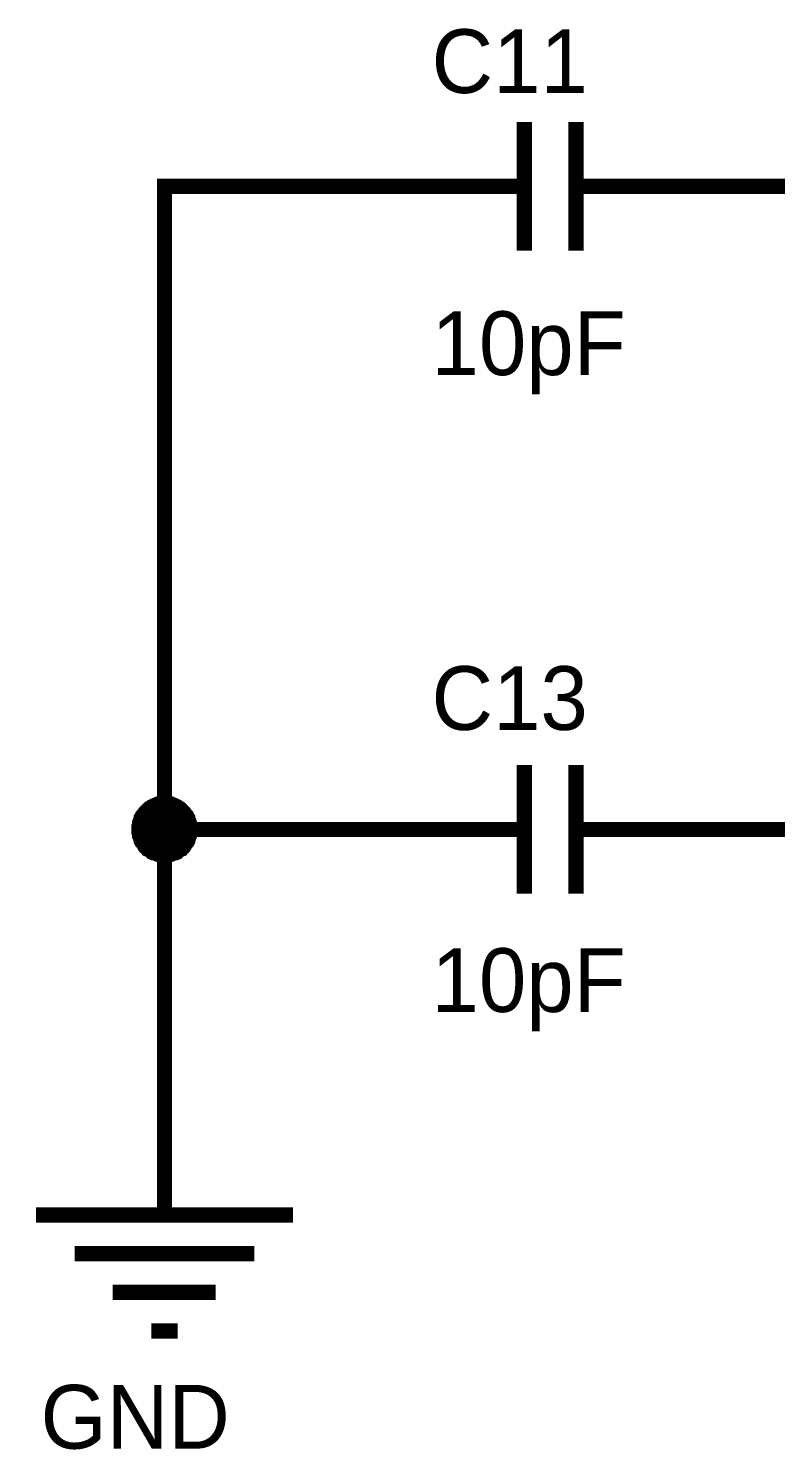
# Model space of a CAD drawing. Header units: millimetres. Extents: x 0 to 19, y 0 to 9.5.
# Drawn here: x 9.094 to 9.676, y 4.717 to 5.822 of the extents above; entities that cross this region are included whole.
import ezdxf

# ---------------------------------------------------------------- set-up
doc = ezdxf.new("R2010")
doc.units = ezdxf.units.MM
doc.header["$MEASUREMENT"] = 0
doc.layers.add('Sheet', color=255, linetype='Continuous')

msp = doc.modelspace()

# ---------------------------------------------------------------- linework, layer by layer
at = {"layer": 'Sheet'}
for points, const_width in [([(9.4801, 5.6497), (9.4801, 5.7496)], 0.0118), ([(9.5203, 5.6497), (9.5203, 5.7496)], 0.0118), ([(9.4001, 5.6996), (9.2003, 5.6996), (9.2003, 5.1996), (9.4001, 5.1996)], 0.0118), ([(9.4204, 5.6996), (9.4001, 5.6996)], 0.0118), ([(9.4204, 5.6996), (9.4801, 5.6996)], 0.0118), ([(9.58, 5.6996), (9.5203, 5.6996)], 0.0118), ([(9.58, 5.6996), (9.6004, 5.6996)], 0.0118), ([(9.6004, 5.6996), (9.9001, 5.6996), (10.4001, 5.6996)], 0.0118), ([(9.4801, 5.1497), (9.4801, 5.2496)], 0.0118), ([(9.5203, 5.1497), (9.5203, 5.2496)], 0.0118), ([(9.1804, 5.1996), (9.1804, 5.2005), (9.1804, 5.2018), (9.1808, 5.2027), (9.1808, 5.2036), (9.1808, 5.2045), (9.1812, 5.2058), (9.1817, 5.2067), (9.1821, 5.2076), (9.1821, 5.2085), (9.1826, 5.2093), (9.183, 5.2102), (9.1839, 5.2111), (9.1843, 5.2116), (9.1848, 5.2124), (9.1857, 5.2133), (9.1861, 5.2138), (9.187, 5.2147), (9.1874, 5.2151), (9.1883, 5.216), (9.1892, 5.2164), (9.1901, 5.2169), (9.1905, 5.2173), (9.1914, 5.2177), (9.1923, 5.2182), (9.1932, 5.2186), (9.1945, 5.2191), (9.1954, 5.2195), (9.1963, 5.2195), (9.1972, 5.2195), (9.198, 5.22), (9.1994, 5.22), (9.2003, 5.22)], 0.0118), ([(9.1804, 5.1996), (9.1804, 5.2005), (9.1804, 5.2018), (9.1808, 5.2027), (9.1808, 5.2036), (9.1808, 5.2045), (9.1812, 5.2058), (9.1817, 5.2067), (9.1821, 5.2076), (9.1821, 5.2085), (9.1826, 5.2093), (9.183, 5.2102), (9.1839, 5.2111), (9.1843, 5.2116), (9.1848, 5.2124), (9.1857, 5.2133), (9.1861, 5.2138), (9.187, 5.2147), (9.1874, 5.2151), (9.1883, 5.216), (9.1892, 5.2164), (9.1901, 5.2169), (9.1905, 5.2173), (9.1914, 5.2177), (9.1923, 5.2182), (9.1932, 5.2186), (9.1945, 5.2191), (9.1954, 5.2195), (9.1963, 5.2195), (9.1972, 5.2195), (9.198, 5.22), (9.1994, 5.22), (9.2003, 5.22)], 0.0118), ([(9.1804, 5.1996), (9.1804, 5.2005), (9.1804, 5.2018), (9.1808, 5.2027), (9.1808, 5.2036), (9.1808, 5.2045), (9.1812, 5.2058), (9.1817, 5.2067), (9.1821, 5.2076), (9.1821, 5.2085), (9.1826, 5.2093), (9.183, 5.2102), (9.1839, 5.2111), (9.1843, 5.2116), (9.1848, 5.2124), (9.1857, 5.2133), (9.1861, 5.2138), (9.187, 5.2147), (9.1874, 5.2151), (9.1883, 5.216), (9.1892, 5.2164), (9.1901, 5.2169), (9.1905, 5.2173), (9.1914, 5.2177), (9.1923, 5.2182), (9.1932, 5.2186), (9.1945, 5.2191), (9.1954, 5.2195), (9.1963, 5.2195), (9.1972, 5.2195), (9.198, 5.22), (9.1994, 5.22), (9.2003, 5.22)], 0.0118), ([(9.1804, 5.1996), (9.1804, 5.2005), (9.1804, 5.2018), (9.1808, 5.2027), (9.1808, 5.2036), (9.1808, 5.2045), (9.1812, 5.2058), (9.1817, 5.2067), (9.1821, 5.2076), (9.1821, 5.2085), (9.1826, 5.2093), (9.183, 5.2102), (9.1839, 5.2111), (9.1843, 5.2116), (9.1848, 5.2124), (9.1857, 5.2133), (9.1861, 5.2138), (9.187, 5.2147), (9.1874, 5.2151), (9.1883, 5.216), (9.1892, 5.2164), (9.1901, 5.2169), (9.1905, 5.2173), (9.1914, 5.2177), (9.1923, 5.2182), (9.1932, 5.2186), (9.1945, 5.2191), (9.1954, 5.2195), (9.1963, 5.2195), (9.1972, 5.2195), (9.198, 5.22), (9.1994, 5.22), (9.2003, 5.22)], 0.0118), ([(9.1804, 5.1996), (9.1804, 5.2005), (9.1804, 5.2018), (9.1808, 5.2027), (9.1808, 5.2036), (9.1808, 5.2045), (9.1812, 5.2058), (9.1817, 5.2067), (9.1821, 5.2076), (9.1821, 5.2085), (9.1826, 5.2093), (9.183, 5.2102), (9.1839, 5.2111), (9.1843, 5.2116), (9.1848, 5.2124), (9.1857, 5.2133), (9.1861, 5.2138), (9.187, 5.2147), (9.1874, 5.2151), (9.1883, 5.216), (9.1892, 5.2164), (9.1901, 5.2169), (9.1905, 5.2173), (9.1914, 5.2177), (9.1923, 5.2182), (9.1932, 5.2186), (9.1945, 5.2191), (9.1954, 5.2195), (9.1963, 5.2195), (9.1972, 5.2195), (9.198, 5.22), (9.1994, 5.22), (9.2003, 5.22)], 0.0039), ([(9.1804, 5.1996), (9.1804, 5.2005), (9.1804, 5.2018), (9.1808, 5.2027), (9.1808, 5.2036), (9.1808, 5.2045), (9.1812, 5.2058), (9.1817, 5.2067), (9.1821, 5.2076), (9.1821, 5.2085), (9.1826, 5.2093), (9.183, 5.2102), (9.1839, 5.2111), (9.1843, 5.2116), (9.1848, 5.2124), (9.1857, 5.2133), (9.1861, 5.2138), (9.187, 5.2147), (9.1874, 5.2151), (9.1883, 5.216), (9.1892, 5.2164), (9.1901, 5.2169), (9.1905, 5.2173), (9.1914, 5.2177), (9.1923, 5.2182), (9.1932, 5.2186), (9.1945, 5.2191), (9.1954, 5.2195), (9.1963, 5.2195), (9.1972, 5.2195), (9.198, 5.22), (9.1994, 5.22), (9.2003, 5.22)], 0.0039), ([(9.1804, 5.1996), (9.1804, 5.2005), (9.1804, 5.2018), (9.1808, 5.2027), (9.1808, 5.2036), (9.1808, 5.2045), (9.1812, 5.2058), (9.1817, 5.2067), (9.1821, 5.2076), (9.1821, 5.2085), (9.1826, 5.2093), (9.183, 5.2102), (9.1839, 5.2111), (9.1843, 5.2116), (9.1848, 5.2124), (9.1857, 5.2133), (9.1861, 5.2138), (9.187, 5.2147), (9.1874, 5.2151), (9.1883, 5.216), (9.1892, 5.2164), (9.1901, 5.2169), (9.1905, 5.2173), (9.1914, 5.2177), (9.1923, 5.2182), (9.1932, 5.2186), (9.1945, 5.2191), (9.1954, 5.2195), (9.1963, 5.2195), (9.1972, 5.2195), (9.198, 5.22), (9.1994, 5.22), (9.2003, 5.22)], 0.0039), ([(9.1804, 5.1996), (9.1804, 5.2005), (9.1804, 5.2018), (9.1808, 5.2027), (9.1808, 5.2036), (9.1808, 5.2045), (9.1812, 5.2058), (9.1817, 5.2067), (9.1821, 5.2076), (9.1821, 5.2085), (9.1826, 5.2093), (9.183, 5.2102), (9.1839, 5.2111), (9.1843, 5.2116), (9.1848, 5.2124), (9.1857, 5.2133), (9.1861, 5.2138), (9.187, 5.2147), (9.1874, 5.2151), (9.1883, 5.216), (9.1892, 5.2164), (9.1901, 5.2169), (9.1905, 5.2173), (9.1914, 5.2177), (9.1923, 5.2182), (9.1932, 5.2186), (9.1945, 5.2191), (9.1954, 5.2195), (9.1963, 5.2195), (9.1972, 5.2195), (9.198, 5.22), (9.1994, 5.22), (9.2003, 5.22)], 0.0039), ([(9.2003, 5.22), (9.2003, 5.22)], 0.0118), ([(9.2003, 5.22), (9.2011, 5.22), (9.2025, 5.22), (9.2033, 5.2195), (9.2042, 5.2195), (9.2051, 5.2195), (9.206, 5.2191), (9.2073, 5.2186), (9.2082, 5.2182), (9.2091, 5.2177), (9.21, 5.2173), (9.2104, 5.2169), (9.2113, 5.2164), (9.2122, 5.216), (9.2131, 5.2151), (9.2135, 5.2147), (9.2144, 5.2138), (9.2148, 5.2133), (9.2157, 5.2124), (9.2162, 5.2116), (9.2166, 5.2111), (9.2175, 5.2102), (9.2179, 5.2093), (9.2184, 5.2085), (9.2184, 5.2076), (9.2188, 5.2067), (9.2193, 5.2058), (9.2197, 5.2045), (9.2197, 5.2036), (9.2197, 5.2027), (9.2201, 5.2018), (9.2201, 5.2005), (9.2201, 5.1996)], 0.0118), ([(9.2003, 5.22), (9.2003, 5.22)], 0.0118), ([(9.2003, 5.22), (9.2011, 5.22), (9.2025, 5.22), (9.2033, 5.2195), (9.2042, 5.2195), (9.2051, 5.2195), (9.206, 5.2191), (9.2073, 5.2186), (9.2082, 5.2182), (9.2091, 5.2177), (9.21, 5.2173), (9.2104, 5.2169), (9.2113, 5.2164), (9.2122, 5.216), (9.2131, 5.2151), (9.2135, 5.2147), (9.2144, 5.2138), (9.2148, 5.2133), (9.2157, 5.2124), (9.2162, 5.2116), (9.2166, 5.2111), (9.2175, 5.2102), (9.2179, 5.2093), (9.2184, 5.2085), (9.2184, 5.2076), (9.2188, 5.2067), (9.2193, 5.2058), (9.2197, 5.2045), (9.2197, 5.2036), (9.2197, 5.2027), (9.2201, 5.2018), (9.2201, 5.2005), (9.2201, 5.1996)], 0.0118), ([(9.2003, 5.22), (9.2003, 5.22)], 0.0118), ([(9.2003, 5.22), (9.2011, 5.22), (9.2025, 5.22), (9.2033, 5.2195), (9.2042, 5.2195), (9.2051, 5.2195), (9.206, 5.2191), (9.2073, 5.2186), (9.2082, 5.2182), (9.2091, 5.2177), (9.21, 5.2173), (9.2104, 5.2169), (9.2113, 5.2164), (9.2122, 5.216), (9.2131, 5.2151), (9.2135, 5.2147), (9.2144, 5.2138), (9.2148, 5.2133), (9.2157, 5.2124), (9.2162, 5.2116), (9.2166, 5.2111), (9.2175, 5.2102), (9.2179, 5.2093), (9.2184, 5.2085), (9.2184, 5.2076), (9.2188, 5.2067), (9.2193, 5.2058), (9.2197, 5.2045), (9.2197, 5.2036), (9.2197, 5.2027), (9.2201, 5.2018), (9.2201, 5.2005), (9.2201, 5.1996)], 0.0118), ([(9.2003, 5.22), (9.2003, 5.22)], 0.0118), ([(9.2003, 5.22), (9.2011, 5.22), (9.2025, 5.22), (9.2033, 5.2195), (9.2042, 5.2195), (9.2051, 5.2195), (9.206, 5.2191), (9.2073, 5.2186), (9.2082, 5.2182), (9.2091, 5.2177), (9.21, 5.2173), (9.2104, 5.2169), (9.2113, 5.2164), (9.2122, 5.216), (9.2131, 5.2151), (9.2135, 5.2147), (9.2144, 5.2138), (9.2148, 5.2133), (9.2157, 5.2124), (9.2162, 5.2116), (9.2166, 5.2111), (9.2175, 5.2102), (9.2179, 5.2093), (9.2184, 5.2085), (9.2184, 5.2076), (9.2188, 5.2067), (9.2193, 5.2058), (9.2197, 5.2045), (9.2197, 5.2036), (9.2197, 5.2027), (9.2201, 5.2018), (9.2201, 5.2005), (9.2201, 5.1996)], 0.0118), ([(9.2003, 5.22), (9.2003, 5.22)], 0.0039), ([(9.2003, 5.22), (9.2011, 5.22), (9.2025, 5.22), (9.2033, 5.2195), (9.2042, 5.2195), (9.2051, 5.2195), (9.206, 5.2191), (9.2073, 5.2186), (9.2082, 5.2182), (9.2091, 5.2177), (9.21, 5.2173), (9.2104, 5.2169), (9.2113, 5.2164), (9.2122, 5.216), (9.2131, 5.2151), (9.2135, 5.2147), (9.2144, 5.2138), (9.2148, 5.2133), (9.2157, 5.2124), (9.2162, 5.2116), (9.2166, 5.2111), (9.2175, 5.2102), (9.2179, 5.2093), (9.2184, 5.2085), (9.2184, 5.2076), (9.2188, 5.2067), (9.2193, 5.2058), (9.2197, 5.2045), (9.2197, 5.2036), (9.2197, 5.2027), (9.2201, 5.2018), (9.2201, 5.2005), (9.2201, 5.1996)], 0.0039), ([(9.2003, 5.22), (9.2003, 5.22)], 0.0039), ([(9.2003, 5.22), (9.2011, 5.22), (9.2025, 5.22), (9.2033, 5.2195), (9.2042, 5.2195), (9.2051, 5.2195), (9.206, 5.2191), (9.2073, 5.2186), (9.2082, 5.2182), (9.2091, 5.2177), (9.21, 5.2173), (9.2104, 5.2169), (9.2113, 5.2164), (9.2122, 5.216), (9.2131, 5.2151), (9.2135, 5.2147), (9.2144, 5.2138), (9.2148, 5.2133), (9.2157, 5.2124), (9.2162, 5.2116), (9.2166, 5.2111), (9.2175, 5.2102), (9.2179, 5.2093), (9.2184, 5.2085), (9.2184, 5.2076), (9.2188, 5.2067), (9.2193, 5.2058), (9.2197, 5.2045), (9.2197, 5.2036), (9.2197, 5.2027), (9.2201, 5.2018), (9.2201, 5.2005), (9.2201, 5.1996)], 0.0039), ([(9.2003, 5.22), (9.2003, 5.22)], 0.0039), ([(9.2003, 5.22), (9.2011, 5.22), (9.2025, 5.22), (9.2033, 5.2195), (9.2042, 5.2195), (9.2051, 5.2195), (9.206, 5.2191), (9.2073, 5.2186), (9.2082, 5.2182), (9.2091, 5.2177), (9.21, 5.2173), (9.2104, 5.2169), (9.2113, 5.2164), (9.2122, 5.216), (9.2131, 5.2151), (9.2135, 5.2147), (9.2144, 5.2138), (9.2148, 5.2133), (9.2157, 5.2124), (9.2162, 5.2116), (9.2166, 5.2111), (9.2175, 5.2102), (9.2179, 5.2093), (9.2184, 5.2085), (9.2184, 5.2076), (9.2188, 5.2067), (9.2193, 5.2058), (9.2197, 5.2045), (9.2197, 5.2036), (9.2197, 5.2027), (9.2201, 5.2018), (9.2201, 5.2005), (9.2201, 5.1996)], 0.0039), ([(9.2003, 5.22), (9.2003, 5.22)], 0.0039), ([(9.2003, 5.22), (9.2011, 5.22), (9.2025, 5.22), (9.2033, 5.2195), (9.2042, 5.2195), (9.2051, 5.2195), (9.206, 5.2191), (9.2073, 5.2186), (9.2082, 5.2182), (9.2091, 5.2177), (9.21, 5.2173), (9.2104, 5.2169), (9.2113, 5.2164), (9.2122, 5.216), (9.2131, 5.2151), (9.2135, 5.2147), (9.2144, 5.2138), (9.2148, 5.2133), (9.2157, 5.2124), (9.2162, 5.2116), (9.2166, 5.2111), (9.2175, 5.2102), (9.2179, 5.2093), (9.2184, 5.2085), (9.2184, 5.2076), (9.2188, 5.2067), (9.2193, 5.2058), (9.2197, 5.2045), (9.2197, 5.2036), (9.2197, 5.2027), (9.2201, 5.2018), (9.2201, 5.2005), (9.2201, 5.1996)], 0.0039), ([(9.2003, 5.1797), (9.1994, 5.1797), (9.198, 5.1797), (9.1972, 5.1802), (9.1963, 5.1802), (9.1954, 5.1802), (9.1945, 5.1806), (9.1932, 5.1811), (9.1923, 5.1815), (9.1914, 5.1815), (9.1905, 5.1819), (9.1901, 5.1824), (9.1892, 5.1833), (9.1883, 5.1837), (9.1874, 5.1841), (9.187, 5.185), (9.1861, 5.1855), (9.1857, 5.1864), (9.1848, 5.1868), (9.1843, 5.1877), (9.1839, 5.1886), (9.183, 5.1895), (9.1826, 5.1899), (9.1821, 5.1908), (9.1821, 5.1917), (9.1817, 5.1925), (9.1812, 5.1939), (9.1808, 5.1948), (9.1808, 5.1956), (9.1808, 5.1965), (9.1804, 5.1974), (9.1804, 5.1987), (9.1804, 5.1996)], 0.0118), ([(9.1804, 5.1996), (9.1804, 5.1996)], 0.0118), ([(9.2003, 5.1797), (9.1994, 5.1797), (9.198, 5.1797), (9.1972, 5.1802), (9.1963, 5.1802), (9.1954, 5.1802), (9.1945, 5.1806), (9.1932, 5.1811), (9.1923, 5.1815), (9.1914, 5.1815), (9.1905, 5.1819), (9.1901, 5.1824), (9.1892, 5.1833), (9.1883, 5.1837), (9.1874, 5.1841), (9.187, 5.185), (9.1861, 5.1855), (9.1857, 5.1864), (9.1848, 5.1868), (9.1843, 5.1877), (9.1839, 5.1886), (9.183, 5.1895), (9.1826, 5.1899), (9.1821, 5.1908), (9.1821, 5.1917), (9.1817, 5.1925), (9.1812, 5.1939), (9.1808, 5.1948), (9.1808, 5.1956), (9.1808, 5.1965), (9.1804, 5.1974), (9.1804, 5.1987), (9.1804, 5.1996)], 0.0118), ([(9.1804, 5.1996), (9.1804, 5.1996)], 0.0118), ([(9.2003, 5.1797), (9.1994, 5.1797), (9.198, 5.1797), (9.1972, 5.1802), (9.1963, 5.1802), (9.1954, 5.1802), (9.1945, 5.1806), (9.1932, 5.1811), (9.1923, 5.1815), (9.1914, 5.1815), (9.1905, 5.1819), (9.1901, 5.1824), (9.1892, 5.1833), (9.1883, 5.1837), (9.1874, 5.1841), (9.187, 5.185), (9.1861, 5.1855), (9.1857, 5.1864), (9.1848, 5.1868), (9.1843, 5.1877), (9.1839, 5.1886), (9.183, 5.1895), (9.1826, 5.1899), (9.1821, 5.1908), (9.1821, 5.1917), (9.1817, 5.1925), (9.1812, 5.1939), (9.1808, 5.1948), (9.1808, 5.1956), (9.1808, 5.1965), (9.1804, 5.1974), (9.1804, 5.1987), (9.1804, 5.1996)], 0.0118), ([(9.1804, 5.1996), (9.1804, 5.1996)], 0.0118), ([(9.2003, 5.1797), (9.1994, 5.1797), (9.198, 5.1797), (9.1972, 5.1802), (9.1963, 5.1802), (9.1954, 5.1802), (9.1945, 5.1806), (9.1932, 5.1811), (9.1923, 5.1815), (9.1914, 5.1815), (9.1905, 5.1819), (9.1901, 5.1824), (9.1892, 5.1833), (9.1883, 5.1837), (9.1874, 5.1841), (9.187, 5.185), (9.1861, 5.1855), (9.1857, 5.1864), (9.1848, 5.1868), (9.1843, 5.1877), (9.1839, 5.1886), (9.183, 5.1895), (9.1826, 5.1899), (9.1821, 5.1908), (9.1821, 5.1917), (9.1817, 5.1925), (9.1812, 5.1939), (9.1808, 5.1948), (9.1808, 5.1956), (9.1808, 5.1965), (9.1804, 5.1974), (9.1804, 5.1987), (9.1804, 5.1996)], 0.0118), ([(9.1804, 5.1996), (9.1804, 5.1996)], 0.0118), ([(9.2201, 5.1996), (9.2201, 5.1987), (9.2201, 5.1974), (9.2197, 5.1965), (9.2197, 5.1956), (9.2197, 5.1948), (9.2193, 5.1939), (9.2188, 5.1925), (9.2184, 5.1917), (9.2184, 5.1908), (9.2179, 5.1899), (9.2175, 5.1895), (9.2166, 5.1886), (9.2162, 5.1877), (9.2157, 5.1868), (9.2148, 5.1864), (9.2144, 5.1855), (9.2135, 5.185), (9.2131, 5.1841), (9.2122, 5.1837), (9.2113, 5.1833), (9.2104, 5.1824), (9.21, 5.1819), (9.2091, 5.1815), (9.2082, 5.1815), (9.2073, 5.1811), (9.206, 5.1806), (9.2051, 5.1802), (9.2042, 5.1802), (9.2033, 5.1802), (9.2025, 5.1797), (9.2011, 5.1797), (9.2003, 5.1797)], 0.0118), ([(9.2003, 5.1996), (9.2003, 4.9998)], 0.0118), ([(9.2201, 5.1996), (9.2201, 5.1987), (9.2201, 5.1974), (9.2197, 5.1965), (9.2197, 5.1956), (9.2197, 5.1948), (9.2193, 5.1939), (9.2188, 5.1925), (9.2184, 5.1917), (9.2184, 5.1908), (9.2179, 5.1899), (9.2175, 5.1895), (9.2166, 5.1886), (9.2162, 5.1877), (9.2157, 5.1868), (9.2148, 5.1864), (9.2144, 5.1855), (9.2135, 5.185), (9.2131, 5.1841), (9.2122, 5.1837), (9.2113, 5.1833), (9.2104, 5.1824), (9.21, 5.1819), (9.2091, 5.1815), (9.2082, 5.1815), (9.2073, 5.1811), (9.206, 5.1806), (9.2051, 5.1802), (9.2042, 5.1802), (9.2033, 5.1802), (9.2025, 5.1797), (9.2011, 5.1797), (9.2003, 5.1797)], 0.0118), ([(9.2201, 5.1996), (9.2201, 5.1987), (9.2201, 5.1974), (9.2197, 5.1965), (9.2197, 5.1956), (9.2197, 5.1948), (9.2193, 5.1939), (9.2188, 5.1925), (9.2184, 5.1917), (9.2184, 5.1908), (9.2179, 5.1899), (9.2175, 5.1895), (9.2166, 5.1886), (9.2162, 5.1877), (9.2157, 5.1868), (9.2148, 5.1864), (9.2144, 5.1855), (9.2135, 5.185), (9.2131, 5.1841), (9.2122, 5.1837), (9.2113, 5.1833), (9.2104, 5.1824), (9.21, 5.1819), (9.2091, 5.1815), (9.2082, 5.1815), (9.2073, 5.1811), (9.206, 5.1806), (9.2051, 5.1802), (9.2042, 5.1802), (9.2033, 5.1802), (9.2025, 5.1797), (9.2011, 5.1797), (9.2003, 5.1797)], 0.0118), ([(9.2201, 5.1996), (9.2201, 5.1987), (9.2201, 5.1974), (9.2197, 5.1965), (9.2197, 5.1956), (9.2197, 5.1948), (9.2193, 5.1939), (9.2188, 5.1925), (9.2184, 5.1917), (9.2184, 5.1908), (9.2179, 5.1899), (9.2175, 5.1895), (9.2166, 5.1886), (9.2162, 5.1877), (9.2157, 5.1868), (9.2148, 5.1864), (9.2144, 5.1855), (9.2135, 5.185), (9.2131, 5.1841), (9.2122, 5.1837), (9.2113, 5.1833), (9.2104, 5.1824), (9.21, 5.1819), (9.2091, 5.1815), (9.2082, 5.1815), (9.2073, 5.1811), (9.206, 5.1806), (9.2051, 5.1802), (9.2042, 5.1802), (9.2033, 5.1802), (9.2025, 5.1797), (9.2011, 5.1797), (9.2003, 5.1797)], 0.0118), ([(9.2201, 5.1996), (9.2201, 5.1996), (9.2201, 5.1996), (9.2201, 5.1996), (9.2201, 5.1996), (9.2201, 5.1996), (9.2201, 5.1996), (9.2201, 5.1996), (9.2201, 5.1996), (9.2201, 5.1996), (9.2201, 5.1996), (9.2201, 5.1996), (9.2201, 5.1996), (9.2201, 5.1996), (9.2201, 5.1996), (9.2201, 5.1996), (9.2201, 5.1996), (9.2201, 5.1996), (9.2201, 5.1996), (9.2201, 5.1996), (9.2201, 5.1996), (9.2201, 5.1996), (9.2201, 5.1996), (9.2201, 5.1996), (9.2201, 5.1996), (9.2201, 5.1996), (9.2201, 5.1996), (9.2201, 5.1996), (9.2201, 5.1996), (9.2201, 5.1996), (9.2201, 5.1996), (9.2201, 5.1996), (9.2201, 5.1996)], 0.0118), ([(9.2201, 5.1996), (9.2201, 5.1996)], 0.0118), ([(9.2201, 5.1996), (9.2201, 5.1996), (9.2201, 5.1996), (9.2201, 5.1996), (9.2201, 5.1996), (9.2201, 5.1996), (9.2201, 5.1996), (9.2201, 5.1996), (9.2201, 5.1996), (9.2201, 5.1996), (9.2201, 5.1996), (9.2201, 5.1996), (9.2201, 5.1996), (9.2201, 5.1996), (9.2201, 5.1996), (9.2201, 5.1996), (9.2201, 5.1996), (9.2201, 5.1996), (9.2201, 5.1996), (9.2201, 5.1996), (9.2201, 5.1996), (9.2201, 5.1996), (9.2201, 5.1996), (9.2201, 5.1996), (9.2201, 5.1996), (9.2201, 5.1996), (9.2201, 5.1996), (9.2201, 5.1996), (9.2201, 5.1996), (9.2201, 5.1996), (9.2201, 5.1996), (9.2201, 5.1996), (9.2201, 5.1996)], 0.0118), ([(9.2201, 5.1996), (9.2201, 5.1996)], 0.0118), ([(9.2201, 5.1996), (9.2201, 5.1996), (9.2201, 5.1996), (9.2201, 5.1996), (9.2201, 5.1996), (9.2201, 5.1996), (9.2201, 5.1996), (9.2201, 5.1996), (9.2201, 5.1996), (9.2201, 5.1996), (9.2201, 5.1996), (9.2201, 5.1996), (9.2201, 5.1996), (9.2201, 5.1996), (9.2201, 5.1996), (9.2201, 5.1996), (9.2201, 5.1996), (9.2201, 5.1996), (9.2201, 5.1996), (9.2201, 5.1996), (9.2201, 5.1996), (9.2201, 5.1996), (9.2201, 5.1996), (9.2201, 5.1996), (9.2201, 5.1996), (9.2201, 5.1996), (9.2201, 5.1996), (9.2201, 5.1996), (9.2201, 5.1996), (9.2201, 5.1996), (9.2201, 5.1996), (9.2201, 5.1996), (9.2201, 5.1996)], 0.0118), ([(9.2201, 5.1996), (9.2201, 5.1996)], 0.0118), ([(9.2201, 5.1996), (9.2201, 5.1996), (9.2201, 5.1996), (9.2201, 5.1996), (9.2201, 5.1996), (9.2201, 5.1996), (9.2201, 5.1996), (9.2201, 5.1996), (9.2201, 5.1996), (9.2201, 5.1996), (9.2201, 5.1996), (9.2201, 5.1996), (9.2201, 5.1996), (9.2201, 5.1996), (9.2201, 5.1996), (9.2201, 5.1996), (9.2201, 5.1996), (9.2201, 5.1996), (9.2201, 5.1996), (9.2201, 5.1996), (9.2201, 5.1996), (9.2201, 5.1996), (9.2201, 5.1996), (9.2201, 5.1996), (9.2201, 5.1996), (9.2201, 5.1996), (9.2201, 5.1996), (9.2201, 5.1996), (9.2201, 5.1996), (9.2201, 5.1996), (9.2201, 5.1996), (9.2201, 5.1996), (9.2201, 5.1996)], 0.0118), ([(9.2201, 5.1996), (9.2201, 5.1996)], 0.0118), ([(9.4204, 5.1996), (9.4001, 5.1996)], 0.0118), ([(9.4204, 5.1996), (9.4801, 5.1996)], 0.0118), ([(9.58, 5.1996), (9.5203, 5.1996)], 0.0118), ([(9.58, 5.1996), (9.6004, 5.1996)], 0.0118), ([(9.9001, 5.1996), (9.6004, 5.1996)], 0.0118), ([(9.2003, 5.1797), (9.1994, 5.1797), (9.198, 5.1797), (9.1972, 5.1802), (9.1963, 5.1802), (9.1954, 5.1802), (9.1945, 5.1806), (9.1932, 5.1811), (9.1923, 5.1815), (9.1914, 5.1815), (9.1905, 5.1819), (9.1901, 5.1824), (9.1892, 5.1833), (9.1883, 5.1837), (9.1874, 5.1841), (9.187, 5.185), (9.1861, 5.1855), (9.1857, 5.1864), (9.1848, 5.1868), (9.1843, 5.1877), (9.1839, 5.1886), (9.183, 5.1895), (9.1826, 5.1899), (9.1821, 5.1908), (9.1821, 5.1917), (9.1817, 5.1925), (9.1812, 5.1939), (9.1808, 5.1948), (9.1808, 5.1956), (9.1808, 5.1965), (9.1804, 5.1974), (9.1804, 5.1987), (9.1804, 5.1996)], 0.0039), ([(9.1804, 5.1996), (9.1804, 5.1996)], 0.0039), ([(9.2003, 5.1797), (9.1994, 5.1797), (9.198, 5.1797), (9.1972, 5.1802), (9.1963, 5.1802), (9.1954, 5.1802), (9.1945, 5.1806), (9.1932, 5.1811), (9.1923, 5.1815), (9.1914, 5.1815), (9.1905, 5.1819), (9.1901, 5.1824), (9.1892, 5.1833), (9.1883, 5.1837), (9.1874, 5.1841), (9.187, 5.185), (9.1861, 5.1855), (9.1857, 5.1864), (9.1848, 5.1868), (9.1843, 5.1877), (9.1839, 5.1886), (9.183, 5.1895), (9.1826, 5.1899), (9.1821, 5.1908), (9.1821, 5.1917), (9.1817, 5.1925), (9.1812, 5.1939), (9.1808, 5.1948), (9.1808, 5.1956), (9.1808, 5.1965), (9.1804, 5.1974), (9.1804, 5.1987), (9.1804, 5.1996)], 0.0039), ([(9.1804, 5.1996), (9.1804, 5.1996)], 0.0039), ([(9.2003, 5.1797), (9.1994, 5.1797), (9.198, 5.1797), (9.1972, 5.1802), (9.1963, 5.1802), (9.1954, 5.1802), (9.1945, 5.1806), (9.1932, 5.1811), (9.1923, 5.1815), (9.1914, 5.1815), (9.1905, 5.1819), (9.1901, 5.1824), (9.1892, 5.1833), (9.1883, 5.1837), (9.1874, 5.1841), (9.187, 5.185), (9.1861, 5.1855), (9.1857, 5.1864), (9.1848, 5.1868), (9.1843, 5.1877), (9.1839, 5.1886), (9.183, 5.1895), (9.1826, 5.1899), (9.1821, 5.1908), (9.1821, 5.1917), (9.1817, 5.1925), (9.1812, 5.1939), (9.1808, 5.1948), (9.1808, 5.1956), (9.1808, 5.1965), (9.1804, 5.1974), (9.1804, 5.1987), (9.1804, 5.1996)], 0.0039), ([(9.1804, 5.1996), (9.1804, 5.1996)], 0.0039), ([(9.2003, 5.1797), (9.1994, 5.1797), (9.198, 5.1797), (9.1972, 5.1802), (9.1963, 5.1802), (9.1954, 5.1802), (9.1945, 5.1806), (9.1932, 5.1811), (9.1923, 5.1815), (9.1914, 5.1815), (9.1905, 5.1819), (9.1901, 5.1824), (9.1892, 5.1833), (9.1883, 5.1837), (9.1874, 5.1841), (9.187, 5.185), (9.1861, 5.1855), (9.1857, 5.1864), (9.1848, 5.1868), (9.1843, 5.1877), (9.1839, 5.1886), (9.183, 5.1895), (9.1826, 5.1899), (9.1821, 5.1908), (9.1821, 5.1917), (9.1817, 5.1925), (9.1812, 5.1939), (9.1808, 5.1948), (9.1808, 5.1956), (9.1808, 5.1965), (9.1804, 5.1974), (9.1804, 5.1987), (9.1804, 5.1996)], 0.0039), ([(9.1804, 5.1996), (9.1804, 5.1996)], 0.0039), ([(9.2201, 5.1996), (9.2201, 5.1987), (9.2201, 5.1974), (9.2197, 5.1965), (9.2197, 5.1956), (9.2197, 5.1948), (9.2193, 5.1939), (9.2188, 5.1925), (9.2184, 5.1917), (9.2184, 5.1908), (9.2179, 5.1899), (9.2175, 5.1895), (9.2166, 5.1886), (9.2162, 5.1877), (9.2157, 5.1868), (9.2148, 5.1864), (9.2144, 5.1855), (9.2135, 5.185), (9.2131, 5.1841), (9.2122, 5.1837), (9.2113, 5.1833), (9.2104, 5.1824), (9.21, 5.1819), (9.2091, 5.1815), (9.2082, 5.1815), (9.2073, 5.1811), (9.206, 5.1806), (9.2051, 5.1802), (9.2042, 5.1802), (9.2033, 5.1802), (9.2025, 5.1797), (9.2011, 5.1797), (9.2003, 5.1797)], 0.0039), ([(9.2201, 5.1996), (9.2201, 5.1987), (9.2201, 5.1974), (9.2197, 5.1965), (9.2197, 5.1956), (9.2197, 5.1948), (9.2193, 5.1939), (9.2188, 5.1925), (9.2184, 5.1917), (9.2184, 5.1908), (9.2179, 5.1899), (9.2175, 5.1895), (9.2166, 5.1886), (9.2162, 5.1877), (9.2157, 5.1868), (9.2148, 5.1864), (9.2144, 5.1855), (9.2135, 5.185), (9.2131, 5.1841), (9.2122, 5.1837), (9.2113, 5.1833), (9.2104, 5.1824), (9.21, 5.1819), (9.2091, 5.1815), (9.2082, 5.1815), (9.2073, 5.1811), (9.206, 5.1806), (9.2051, 5.1802), (9.2042, 5.1802), (9.2033, 5.1802), (9.2025, 5.1797), (9.2011, 5.1797), (9.2003, 5.1797)], 0.0039), ([(9.2201, 5.1996), (9.2201, 5.1987), (9.2201, 5.1974), (9.2197, 5.1965), (9.2197, 5.1956), (9.2197, 5.1948), (9.2193, 5.1939), (9.2188, 5.1925), (9.2184, 5.1917), (9.2184, 5.1908), (9.2179, 5.1899), (9.2175, 5.1895), (9.2166, 5.1886), (9.2162, 5.1877), (9.2157, 5.1868), (9.2148, 5.1864), (9.2144, 5.1855), (9.2135, 5.185), (9.2131, 5.1841), (9.2122, 5.1837), (9.2113, 5.1833), (9.2104, 5.1824), (9.21, 5.1819), (9.2091, 5.1815), (9.2082, 5.1815), (9.2073, 5.1811), (9.206, 5.1806), (9.2051, 5.1802), (9.2042, 5.1802), (9.2033, 5.1802), (9.2025, 5.1797), (9.2011, 5.1797), (9.2003, 5.1797)], 0.0039), ([(9.2201, 5.1996), (9.2201, 5.1987), (9.2201, 5.1974), (9.2197, 5.1965), (9.2197, 5.1956), (9.2197, 5.1948), (9.2193, 5.1939), (9.2188, 5.1925), (9.2184, 5.1917), (9.2184, 5.1908), (9.2179, 5.1899), (9.2175, 5.1895), (9.2166, 5.1886), (9.2162, 5.1877), (9.2157, 5.1868), (9.2148, 5.1864), (9.2144, 5.1855), (9.2135, 5.185), (9.2131, 5.1841), (9.2122, 5.1837), (9.2113, 5.1833), (9.2104, 5.1824), (9.21, 5.1819), (9.2091, 5.1815), (9.2082, 5.1815), (9.2073, 5.1811), (9.206, 5.1806), (9.2051, 5.1802), (9.2042, 5.1802), (9.2033, 5.1802), (9.2025, 5.1797), (9.2011, 5.1797), (9.2003, 5.1797)], 0.0039), ([(9.2201, 5.1996), (9.2201, 5.1996), (9.2201, 5.1996), (9.2201, 5.1996), (9.2201, 5.1996), (9.2201, 5.1996), (9.2201, 5.1996), (9.2201, 5.1996), (9.2201, 5.1996), (9.2201, 5.1996), (9.2201, 5.1996), (9.2201, 5.1996), (9.2201, 5.1996), (9.2201, 5.1996), (9.2201, 5.1996), (9.2201, 5.1996), (9.2201, 5.1996), (9.2201, 5.1996), (9.2201, 5.1996), (9.2201, 5.1996), (9.2201, 5.1996), (9.2201, 5.1996), (9.2201, 5.1996), (9.2201, 5.1996), (9.2201, 5.1996), (9.2201, 5.1996), (9.2201, 5.1996), (9.2201, 5.1996), (9.2201, 5.1996), (9.2201, 5.1996), (9.2201, 5.1996), (9.2201, 5.1996), (9.2201, 5.1996)], 0.0039), ([(9.2201, 5.1996), (9.2201, 5.1996)], 0.0039), ([(9.2201, 5.1996), (9.2201, 5.1996), (9.2201, 5.1996), (9.2201, 5.1996), (9.2201, 5.1996), (9.2201, 5.1996), (9.2201, 5.1996), (9.2201, 5.1996), (9.2201, 5.1996), (9.2201, 5.1996), (9.2201, 5.1996), (9.2201, 5.1996), (9.2201, 5.1996), (9.2201, 5.1996), (9.2201, 5.1996), (9.2201, 5.1996), (9.2201, 5.1996), (9.2201, 5.1996), (9.2201, 5.1996), (9.2201, 5.1996), (9.2201, 5.1996), (9.2201, 5.1996), (9.2201, 5.1996), (9.2201, 5.1996), (9.2201, 5.1996), (9.2201, 5.1996), (9.2201, 5.1996), (9.2201, 5.1996), (9.2201, 5.1996), (9.2201, 5.1996), (9.2201, 5.1996), (9.2201, 5.1996), (9.2201, 5.1996)], 0.0039), ([(9.2201, 5.1996), (9.2201, 5.1996)], 0.0039), ([(9.2201, 5.1996), (9.2201, 5.1996), (9.2201, 5.1996), (9.2201, 5.1996), (9.2201, 5.1996), (9.2201, 5.1996), (9.2201, 5.1996), (9.2201, 5.1996), (9.2201, 5.1996), (9.2201, 5.1996), (9.2201, 5.1996), (9.2201, 5.1996), (9.2201, 5.1996), (9.2201, 5.1996), (9.2201, 5.1996), (9.2201, 5.1996), (9.2201, 5.1996), (9.2201, 5.1996), (9.2201, 5.1996), (9.2201, 5.1996), (9.2201, 5.1996), (9.2201, 5.1996), (9.2201, 5.1996), (9.2201, 5.1996), (9.2201, 5.1996), (9.2201, 5.1996), (9.2201, 5.1996), (9.2201, 5.1996), (9.2201, 5.1996), (9.2201, 5.1996), (9.2201, 5.1996), (9.2201, 5.1996), (9.2201, 5.1996)], 0.0039), ([(9.2201, 5.1996), (9.2201, 5.1996)], 0.0039), ([(9.2201, 5.1996), (9.2201, 5.1996), (9.2201, 5.1996), (9.2201, 5.1996), (9.2201, 5.1996), (9.2201, 5.1996), (9.2201, 5.1996), (9.2201, 5.1996), (9.2201, 5.1996), (9.2201, 5.1996), (9.2201, 5.1996), (9.2201, 5.1996), (9.2201, 5.1996), (9.2201, 5.1996), (9.2201, 5.1996), (9.2201, 5.1996), (9.2201, 5.1996), (9.2201, 5.1996), (9.2201, 5.1996), (9.2201, 5.1996), (9.2201, 5.1996), (9.2201, 5.1996), (9.2201, 5.1996), (9.2201, 5.1996), (9.2201, 5.1996), (9.2201, 5.1996), (9.2201, 5.1996), (9.2201, 5.1996), (9.2201, 5.1996), (9.2201, 5.1996), (9.2201, 5.1996), (9.2201, 5.1996), (9.2201, 5.1996)], 0.0039), ([(9.2201, 5.1996), (9.2201, 5.1996)], 0.0039), ([(9.2003, 4.9998), (9.2003, 4.8999)], 0.0118), ([(9.1003, 4.8999), (9.3002, 4.8999)], 0.0118), ([(9.1304, 4.8698), (9.2701, 4.8698)], 0.0118), ([(9.16, 4.8397), (9.24, 4.8397)], 0.0118), ([(9.1901, 4.8097), (9.2104, 4.8097)], 0.0118)]:
    msp.add_lwpolyline(points, dxfattribs=dict(at, const_width=const_width))
at = {"layer": 'Sheet', "const_width": 0.02}
msp.add_lwpolyline([(9.19, 5.2, 1), (9.21, 5.2, 1)], format="xyb", close=True, dxfattribs=at)

# ---------------------------------------------------------------- texts
at = {"layer": 'Sheet'}
for s, p in [('C11', (9.408, 5.7722)), ('10pF', (9.408, 5.5529)), ('C13', (9.408, 5.277)), ('10pF', (9.408, 5.0577)), ('GND', (9.1039, 4.7182))]:
    msp.add_text(s, height=0.04952, dxfattribs=at).set_placement(p)

doc.saveas('drawing.dxf')
